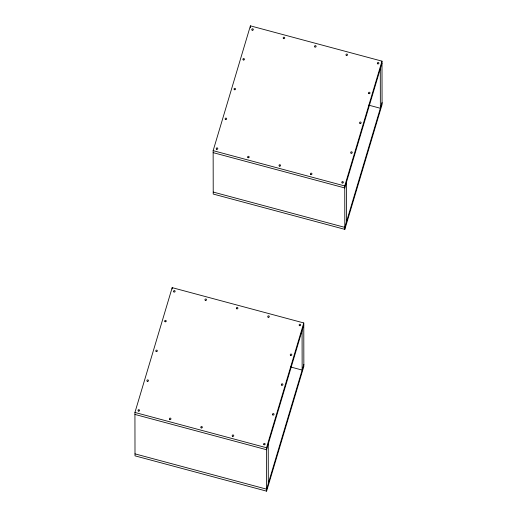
<?xml version="1.0" encoding="UTF-8"?>
<svg xmlns="http://www.w3.org/2000/svg" width="517" height="517" viewBox="0 0 517 517"><rect width="100%" height="100%" fill="white"/><g stroke="black" fill="none" stroke-linecap="round" stroke-linejoin="round"><path stroke-width="0.78" d="M134.931 412.45L172.18 287.646L303.776 322.951L303.854 366.346L266.604 491.15L135.008 455.845L134.931 412.45L266.526 447.754L266.604 491.15M213.146 150.654L250.396 25.85L381.992 61.155L382.069 104.55L344.82 229.354L213.224 194.049L213.146 150.654L344.742 185.958L344.82 229.354M266.526 447.754L303.776 322.951M344.742 185.958L381.992 61.155M303.783 324.935L266.533 449.738L134.937 414.434M381.998 63.139L344.749 187.942L213.146 152.638M303.854 364.362L266.598 489.166L135.002 453.861M382.063 102.566L344.813 227.37L213.217 192.065M368.66 105.132L380.363 108.273L380.292 68.845M290.451 366.928L302.148 370.069L302.077 330.641M346.448 182.236L346.519 221.664M268.233 444.032L268.304 483.46M250.396 25.85L250.402 27.834M172.18 287.646L172.187 288.971M281.746 385.178A0.782 0.743 -0.1 0 0 282.928 384.558A0.782 0.743 -0.1 0 0 281.765 383.898A0.782 0.743 -0.1 0 0 281.746 385.178M268.123 317.212A0.782 0.743 -0.1 0 0 269.305 316.585A0.782 0.743 -0.1 0 0 268.142 315.926A0.782 0.743 -0.1 0 0 268.123 317.212M201.178 427.882A0.782 0.743 -0.1 0 0 202.36 427.262A0.782 0.743 -0.1 0 0 201.197 426.603A0.782 0.743 -0.1 0 0 201.178 427.882M138.388 411.041A0.782 0.743 -0.1 0 0 139.571 410.414A0.782 0.743 -0.1 0 0 138.407 409.755A0.782 0.743 -0.1 0 0 138.388 411.041M232.579 436.309A0.782 0.743 -0.1 0 0 233.755 435.682A0.782 0.743 -0.1 0 0 232.592 435.023A0.782 0.743 -0.1 0 0 232.579 436.309M147.274 381.268A0.782 0.743 -0.1 0 0 148.457 380.641A0.782 0.743 -0.1 0 0 147.293 379.982A0.782 0.743 -0.1 0 0 147.274 381.268M156.166 351.489A0.782 0.743 -0.1 0 0 157.342 350.862A0.782 0.743 -0.1 0 0 156.186 350.209A0.782 0.743 -0.1 0 0 156.166 351.489M165.052 321.716A0.782 0.743 -0.1 0 0 166.235 321.089A0.782 0.743 -0.1 0 0 165.072 320.43A0.782 0.743 -0.1 0 0 165.052 321.716M173.938 291.943A0.782 0.743 -0.1 0 0 175.121 291.317A0.782 0.743 -0.1 0 0 173.958 290.657A0.782 0.743 -0.1 0 0 173.938 291.943M169.783 419.461A0.782 0.743 -0.1 0 0 170.965 418.835A0.782 0.743 -0.1 0 0 169.802 418.182A0.782 0.743 -0.1 0 0 169.783 419.461M236.728 308.785A0.782 0.743 -0.1 0 0 237.91 308.158A0.782 0.743 -0.1 0 0 236.747 307.505A0.782 0.743 -0.1 0 0 236.728 308.785M263.974 444.73A0.782 0.743 -0.1 0 0 265.15 444.103A0.782 0.743 -0.1 0 0 263.993 443.444A0.782 0.743 -0.1 0 0 263.974 444.73M299.517 325.632A0.782 0.743 -0.1 0 0 300.7 325.006A0.782 0.743 -0.1 0 0 299.537 324.346A0.782 0.743 -0.1 0 0 299.517 325.632M272.86 414.957A0.782 0.743 -0.1 0 0 274.042 414.33A0.782 0.743 -0.1 0 0 272.879 413.671A0.782 0.743 -0.1 0 0 272.86 414.957M290.632 355.405A0.782 0.743 -0.1 0 0 291.814 354.778A0.782 0.743 -0.1 0 0 290.651 354.126A0.782 0.743 -0.1 0 0 290.632 355.405M205.333 300.364A0.782 0.743 -0.1 0 0 206.516 299.737A0.782 0.743 -0.1 0 0 205.352 299.078A0.782 0.743 -0.1 0 0 205.333 300.364M346.338 55.416A0.782 0.743 -0.1 0 0 347.521 54.789A0.782 0.743 -0.1 0 0 346.358 54.13A0.782 0.743 -0.1 0 0 346.338 55.416M359.961 123.382A0.782 0.743 -0.1 0 0 361.144 122.755A0.782 0.743 -0.1 0 0 359.981 122.102A0.782 0.743 -0.1 0 0 359.961 123.382M234.375 89.693A0.782 0.743 -0.1 0 0 235.558 89.066A0.782 0.743 -0.1 0 0 234.395 88.413A0.782 0.743 -0.1 0 0 234.375 89.693M216.604 149.245A0.782 0.743 -0.1 0 0 217.786 148.618A0.782 0.743 -0.1 0 0 216.623 147.959A0.782 0.743 -0.1 0 0 216.604 149.245M342.183 182.934A0.782 0.743 -0.1 0 0 343.366 182.307A0.782 0.743 -0.1 0 0 342.202 181.648A0.782 0.743 -0.1 0 0 342.183 182.934M314.943 46.989A0.782 0.743 -0.1 0 0 316.126 46.362A0.782 0.743 -0.1 0 0 314.963 45.709A0.782 0.743 -0.1 0 0 314.943 46.989M247.998 157.666A0.782 0.743 -0.1 0 0 249.181 157.039A0.782 0.743 -0.1 0 0 248.018 156.386A0.782 0.743 -0.1 0 0 247.998 157.666M310.788 174.513A0.782 0.743 -0.1 0 0 311.971 173.886A0.782 0.743 -0.1 0 0 310.807 173.227A0.782 0.743 -0.1 0 0 310.788 174.513M368.847 93.609A0.782 0.743 -0.1 0 0 370.03 92.982A0.782 0.743 -0.1 0 0 368.867 92.323A0.782 0.743 -0.1 0 0 368.847 93.609M279.393 166.086A0.782 0.743 -0.1 0 0 280.576 165.466A0.782 0.743 -0.1 0 0 279.413 164.807A0.782 0.743 -0.1 0 0 279.393 166.086M225.49 119.472A0.782 0.743 -0.1 0 0 226.672 118.845A0.782 0.743 -0.1 0 0 225.509 118.186A0.782 0.743 -0.1 0 0 225.49 119.472M351.075 153.161A0.782 0.743 -0.1 0 0 352.251 152.534A0.782 0.743 -0.1 0 0 351.095 151.875A0.782 0.743 -0.1 0 0 351.075 153.161M377.733 63.837A0.782 0.743 -0.1 0 0 378.916 63.21A0.782 0.743 -0.1 0 0 377.753 62.551A0.782 0.743 -0.1 0 0 377.733 63.837M243.268 59.92A0.782 0.743 -0.1 0 0 244.444 59.293A0.782 0.743 -0.1 0 0 243.287 58.634A0.782 0.743 -0.1 0 0 243.268 59.92M252.154 30.148A0.782 0.743 -0.1 0 0 253.336 29.521A0.782 0.743 -0.1 0 0 252.173 28.862A0.782 0.743 -0.1 0 0 252.154 30.148M283.549 38.568A0.782 0.743 -0.1 0 0 284.731 37.941A0.782 0.743 -0.1 0 0 283.568 37.282A0.782 0.743 -0.1 0 0 283.549 38.568"/></g></svg>
